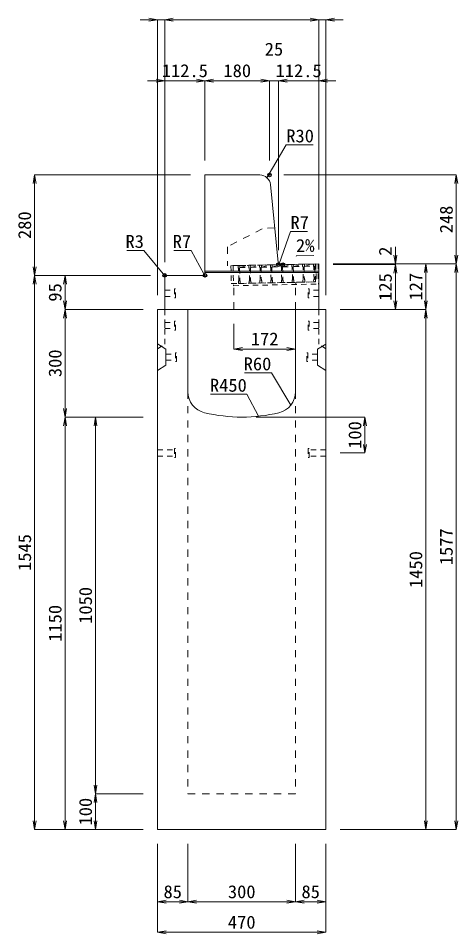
# Model space of a CAD drawing. Units: millimetres at full size; some dimension numbers follow another scale. Extents: x -18734 to 51600, y -18820 to 17820.
# Drawn here: x 13776 to 15003, y 12360 to 14912 of the extents above; entities that cross this region are included whole.
import ezdxf
from ezdxf.enums import TextEntityAlignment as Align

# ---------------------------------------------------------------- set-up
doc = ezdxf.new("R2010")
doc.units = ezdxf.units.MM
doc.header["$LTSCALE"] = 20
doc.header["$PDMODE"] = 32
doc.header["$PDSIZE"] = 10
doc.linetypes.add('USER1', pattern=[2, 1, -1])
doc.linetypes.add('USER2', pattern=[1.35, 0.75, -0.6])
for name, color, linetype, lineweight in [('インサート', 3, 'USER2', 9), ('グレーチング', 7, 'USER2', 5), ('受枠', 3, 'USER2', 9), ('寸法線', 7, 'Continuous', 13), ('引出線', 4, 'Continuous', 13), ('本体', 2, 'Continuous', 13), ('目地', 132, 'Continuous', 5)]:
    doc.layers.add(name, color=color, linetype=linetype, lineweight=lineweight)
doc.layers.add('作業エリア', color=11, linetype='Continuous')
doc.styles.add('ＭＳ 明朝', font='')
doc.styles.get('ＭＳ 明朝').set_extended_font_data('MS Mincho')

# ---------------------------------------------------------------- blocks, each defined once
blk = doc.blocks.new('open_arrow')
at = {"color": 0, "linetype": 'Continuous', "lineweight": -2}
blk.add_lwpolyline([(7.5, 1.25), (0, 0), (7.5, -1.25)], dxfattribs=at)

msp = doc.modelspace()

# ---------------------------------------------------------------- linework, layer by layer
at = {"layer": 'インサート'}
for p, q in [((14185, 14153.5), (14212, 14153.5)), ((14185, 14153.5), (14185, 14136.5)), ((14215, 14157.5), (14212, 14157.5)), ((14212, 14157.5), (14212, 14132.5)), ((14215, 14132.5), (14215, 14157.5)), ((14585, 14157.5), (14588, 14157.5)), ((14585, 14132.5), (14585, 14157.5)), ((14588, 14157.5), (14588, 14132.5)), ((14615, 14153.5), (14588, 14153.5)), ((14615, 14153.5), (14615, 14136.5)), ((14185, 14136.5), (14212, 14136.5)), ((14212, 14132.5), (14215, 14132.5)), ((14588, 14132.5), (14585, 14132.5)), ((14615, 14136.5), (14588, 14136.5)), ((14185, 14063.5), (14212, 14063.5)), ((14185, 14063.5), (14185, 14046.5)), ((14215, 14067.5), (14212, 14067.5)), ((14212, 14067.5), (14212, 14042.5)), ((14215, 14042.5), (14215, 14067.5)), ((14585, 14067.5), (14588, 14067.5)), ((14585, 14042.5), (14585, 14067.5)), ((14588, 14067.5), (14588, 14042.5)), ((14615, 14063.5), (14588, 14063.5)), ((14615, 14063.5), (14615, 14046.5)), ((14185, 14046.5), (14212, 14046.5)), ((14212, 14042.5), (14215, 14042.5)), ((14588, 14042.5), (14585, 14042.5)), ((14615, 14046.5), (14588, 14046.5)), ((14188.2, 13975.5), (14215.2, 13975.5)), ((14188.2, 13975.5), (14188.2, 13958.5)), ((14218.2, 13979.5), (14215.2, 13979.5)), ((14215.2, 13979.5), (14215.2, 13954.5)), ((14218.2, 13954.5), (14218.2, 13979.5)), ((14581.8, 13979.5), (14584.8, 13979.5)), ((14581.8, 13954.5), (14581.8, 13979.5)), ((14584.8, 13979.5), (14584.8, 13954.5)), ((14611.8, 13975.5), (14584.8, 13975.5)), ((14611.8, 13975.5), (14611.8, 13958.5)), ((14188.2, 13958.5), (14215.2, 13958.5)), ((14215.2, 13954.5), (14218.2, 13954.5)), ((14584.8, 13954.5), (14581.8, 13954.5)), ((14611.8, 13958.5), (14584.8, 13958.5)), ((14165, 13708.5), (14212, 13708.5)), ((14165, 13708.5), (14165, 13691.5)), ((14215, 13712.5), (14212, 13712.5)), ((14212, 13712.5), (14212, 13687.5)), ((14215, 13687.5), (14215, 13712.5)), ((14588, 13712.5), (14585, 13712.5)), ((14585, 13712.5), (14585, 13687.5)), ((14588, 13687.5), (14588, 13712.5)), ((14635, 13708.5), (14588, 13708.5)), ((14635, 13691.5), (14635, 13708.5)), ((14165, 13691.5), (14212, 13691.5)), ((14212, 13687.5), (14215, 13687.5)), ((14585, 13687.5), (14588, 13687.5)), ((14635, 13691.5), (14588, 13691.5))]:
    msp.add_line(p, q, dxfattribs=at)
at = {"layer": 'グレーチング'}
for p, q in [((14389.92, 14222.5), (14604.88, 14226.8)), ((14395.04, 14216.6), (14419.92, 14223.1)), ((14395.04, 14216.6), (14420.04, 14217.1)), ((14425.04, 14217.2), (14449.91, 14223.7)), ((14425.04, 14217.2), (14450.03, 14217.7)), ((14455.03, 14217.8), (14479.91, 14224.3)), ((14455.03, 14217.8), (14480.03, 14218.3)), ((14485.03, 14218.4), (14509.9, 14224.9)), ((14485.03, 14218.4), (14510.02, 14218.9)), ((14515.02, 14219), (14539.89, 14225.5)), ((14515.02, 14219), (14540.01, 14219.5)), ((14545.01, 14219.6), (14569.89, 14226.1)), ((14545.01, 14219.6), (14570.01, 14220.1)), ((14575.01, 14220.2), (14599.88, 14226.7)), ((14575.01, 14220.2), (14600, 14220.7)), ((14390.92, 14172.51), (14605.88, 14176.81))]:
    msp.add_line(p, q, dxfattribs=at)
for points in [[(14389.92, 14222.5), (14394.92, 14222.6), (14395.04, 14216.6), (14394.06, 14215.58), (14394.78, 14179.59), (14395.8, 14178.61), (14395.92, 14172.61), (14390.92, 14172.51), (14390.8, 14178.51), (14391.78, 14179.53), (14391.06, 14215.52), (14390.04, 14216.5)], [(14419.92, 14223.1), (14424.92, 14223.2), (14425.04, 14217.2), (14424.06, 14216.18), (14424.78, 14180.19), (14425.8, 14179.21), (14425.92, 14173.21), (14420.92, 14173.11), (14420.8, 14179.11), (14421.78, 14180.13), (14421.06, 14216.12), (14420.04, 14217.1)], [(14449.91, 14223.7), (14454.91, 14223.8), (14455.03, 14217.8), (14454.05, 14216.78), (14454.77, 14180.79), (14455.79, 14179.81), (14455.91, 14173.81), (14450.91, 14173.71), (14450.79, 14179.71), (14451.77, 14180.73), (14451.05, 14216.72), (14450.03, 14217.7)], [(14479.91, 14224.3), (14484.91, 14224.4), (14485.03, 14218.4), (14484.05, 14217.38), (14484.77, 14181.39), (14485.79, 14180.41), (14485.91, 14174.41), (14480.91, 14174.31), (14480.79, 14180.31), (14481.77, 14181.33), (14481.05, 14217.32), (14480.03, 14218.3)], [(14509.9, 14224.9), (14514.9, 14225), (14515.02, 14219), (14514.04, 14217.98), (14514.76, 14181.99), (14515.78, 14181.01), (14515.9, 14175.01), (14510.9, 14174.91), (14510.78, 14180.91), (14511.76, 14181.93), (14511.04, 14217.92), (14510.02, 14218.9)], [(14539.89, 14225.5), (14544.89, 14225.6), (14545.01, 14219.6), (14544.03, 14218.58), (14544.75, 14182.59), (14545.77, 14181.61), (14545.89, 14175.61), (14540.89, 14175.51), (14540.77, 14181.51), (14541.75, 14182.53), (14541.03, 14218.52), (14540.01, 14219.5)], [(14569.89, 14226.1), (14574.89, 14226.2), (14575.01, 14220.2), (14574.03, 14219.18), (14574.75, 14183.19), (14575.77, 14182.21), (14575.89, 14176.21), (14570.89, 14176.11), (14570.77, 14182.11), (14571.75, 14183.13), (14571.03, 14219.12), (14570.01, 14220.1)], [(14599.88, 14226.7), (14604.88, 14226.8), (14605, 14220.8), (14604.02, 14219.78), (14604.74, 14183.79), (14605.76, 14182.81), (14605.88, 14176.81), (14600.88, 14176.71), (14600.76, 14182.71), (14601.74, 14183.73), (14601.02, 14219.72), (14600, 14220.7)]]:
    msp.add_lwpolyline(points, close=True, dxfattribs=at)
at = {"layer": '作業エリア'}
for p in [(14477.5, 14475), (14502.5, 14225), (14515, 14225), (14185, 14195), (14297.5, 14195)]:
    msp.add_point(p, dxfattribs=at)
at = {"layer": '受枠'}
for p, q in [((14369.93, 14222.1), (14612.88, 14226.96)), ((14369.93, 14222.1), (14370.93, 14172.11)), ((14375.93, 14222.22), (14377.05, 14166.23)), ((14606.88, 14226.84), (14607.88, 14176.85)), ((14612.88, 14226.96), (14614, 14170.97)), ((14370.93, 14172.11), (14607.88, 14176.85)), ((14377.05, 14166.23), (14614, 14170.97)), ((14550.89, 14175.71), (14551.01, 14169.71))]:
    msp.add_line(p, q, dxfattribs=at)
at = {"layer": '寸法線'}
for p, q in [((14233, 14907.69), (14117, 14907.69)), ((14165, 14140), (14165, 14907.69)), ((14185, 14907.69), (14615, 14907.69)), ((14185, 14232), (14185, 14907.69)), ((14185, 14232), (14185, 14907.69)), ((14567, 14907.69), (14683, 14907.69)), ((14615, 14267), (14615, 14907.69)), ((14615, 14267), (14615, 14907.69)), ((14635, 14140), (14635, 14907.69)), ((14137, 14737.69), (14297.5, 14737.69)), ((14185, 14232), (14185, 14737.69)), ((14297.5, 14737.69), (14477.5, 14737.69)), ((14297.5, 14515), (14297.5, 14737.69)), ((14297.5, 14515), (14297.5, 14737.69)), ((14429.5, 14737.69), (14550.5, 14737.69)), ((14477.5, 14515), (14477.5, 14737.69)), ((14477.5, 14515), (14477.5, 14737.69)), ((14502.5, 14265), (14502.5, 14737.69)), ((14502.5, 14737.69), (14663, 14737.69)), ((14502.5, 14265), (14502.5, 14737.69)), ((14615, 14267), (14615, 14737.69)), ((13822.06, 14195), (13822.06, 14475)), ((14257.5, 14475), (13822.06, 14475)), ((14517.5, 14475), (14998.78, 14475)), ((14998.78, 14227), (14998.78, 14475)), ((14828.78, 14177), (14828.78, 14275)), ((14655, 14227), (14998.78, 14227)), ((14655, 14227), (14913.78, 14227)), ((14655, 14227), (14828.78, 14227)), ((14655, 14227), (14998.78, 14227)), ((14655, 14225), (14828.78, 14225)), ((14655, 14225), (14828.78, 14225)), ((14828.78, 14100), (14828.78, 14225)), ((14913.78, 14100), (14913.78, 14227)), ((14998.78, 14227), (14998.78, 12650)), ((13822.06, 12650), (13822.06, 14195)), ((14145, 14195), (13822.06, 14195)), ((14145, 14195), (13822.06, 14195)), ((13907.06, 14100), (13907.06, 14195)), ((14145, 14195), (13907.06, 14195)), ((13907.06, 14100), (13907.06, 13800)), ((14125, 14100), (13907.06, 14100)), ((14125, 14100), (13907.06, 14100)), ((14675, 14100), (14913.78, 14100)), ((14675, 14100), (14913.78, 14100)), ((14675, 14100), (14828.78, 14100)), ((14913.78, 14100), (14913.78, 12650)), ((14378, 14060), (14378, 13989.77)), ((14378, 13989.77), (14550, 13989.77)), ((14125, 13800), (13907.06, 13800)), ((13907.06, 12650), (13907.06, 13800)), ((14125, 13800), (13907.06, 13800)), ((13992.06, 13800), (13992.06, 12750)), ((14125, 13800), (13992.06, 13800)), ((14440, 13800), (14743.78, 13800)), ((14743.78, 13800), (14743.78, 13700)), ((14675, 13700), (14743.78, 13700)), ((14125, 12750), (13992.06, 12750)), ((13992.06, 12750), (13992.06, 12650)), ((14125, 12750), (13992.06, 12750)), ((14125, 12650), (13822.06, 12650)), ((14125, 12650), (13907.06, 12650)), ((14125, 12650), (13992.06, 12650)), ((14675, 12650), (14913.78, 12650)), ((14675, 12650), (14998.78, 12650)), ((14165, 12610), (14165, 12448.84)), ((14165, 12610), (14165, 12363.84)), ((14250, 12610), (14250, 12448.84)), ((14250, 12610), (14250, 12448.84)), ((14550, 12610), (14550, 12448.84)), ((14550, 12610), (14550, 12448.84)), ((14635, 12610), (14635, 12448.84)), ((14635, 12610), (14635, 12363.84)), ((14165, 12448.84), (14250, 12448.84)), ((14250, 12448.84), (14550, 12448.84)), ((14550, 12448.84), (14635, 12448.84)), ((14165, 12363.84), (14635, 12363.84))]:
    msp.add_line(p, q, dxfattribs=at)
at = {"layer": '引出線'}
for points in [[(14470.48, 14467.24), (14524.33, 14558.64), (14599, 14558.64)], [(14504.14, 14226.81), (14536.08, 14317.58), (14584.01, 14317.58)], [(14185.88, 14194.12), (14127.15, 14264.49), (14079.43, 14264.49)], [(14295.45, 14197.05), (14258.75, 14264.49), (14210.82, 14264.49)], [(14552.12, 14249.12), (14600.83, 14250.1), (14552.08, 14249.12)], [(14537.07, 13833.32), (14482.66, 13923.21), (14407.98, 13923.21)], [(14446.44, 13802.4), (14414.22, 13863.55), (14313.21, 13863.55)]]:
    msp.add_lwpolyline(points, dxfattribs=at)
at = {"layer": '本体'}
for p, q in [((14297.5, 14475), (14297.5, 14202)), ((14297.5, 14475), (14450.35, 14475)), ((14480.2, 14447.99), (14501.87, 14231.3)), ((14515, 14225), (14508.83, 14225)), ((14615, 14227), (14515, 14225)), ((14615, 14227), (14615, 14100)), ((14185, 14192), (14185, 14100)), ((14290.5, 14195), (14188, 14195)), ((14165, 14100), (14165, 12650)), ((14165, 14100), (14250, 14100)), ((14185, 14100), (14615, 14100)), ((14250, 14100), (14250, 13870.53)), ((14550, 14100), (14635, 14100)), ((14550, 14100), (14550, 13870.53)), ((14635, 14100), (14635, 12650)), ((14165, 12650), (14635, 12650))]:
    msp.add_line(p, q, dxfattribs=at)
at = {"layer": '本体', "linetype": 'USER1'}
for p, q in [((14457.5, 14325), (14360.5, 14275)), ((14492.2, 14328), (14457.5, 14325)), ((14360.5, 14275), (14360.5, 14221.91)), ((14515, 14225), (14360.5, 14221.91)), ((14378, 14100), (14378, 14172.25)), ((14550, 14100), (14550, 14175.69))]:
    msp.add_line(p, q, dxfattribs=at)
at = {"layer": '本体', "linetype": 'USER2', "lineweight": 9}
for p, q in [((14185, 14003), (14185, 14100)), ((14615, 14003), (14615, 14100)), ((14165, 13990.5), (14185, 14003)), ((14635, 13990.5), (14615, 14003))]:
    msp.add_line(p, q, dxfattribs=at)
at = {"layer": '本体', "lineweight": 9}
for p, q in [((14165, 14004), (14188.2, 13989.5)), ((14188.2, 13989.5), (14188.2, 13944.5)), ((14634.58, 14003.74), (14611.8, 13989.5)), ((14611.8, 13989.5), (14611.8, 13944.5)), ((14188.2, 13944.5), (14165, 13930)), ((14611.8, 13944.5), (14635, 13930))]:
    msp.add_line(p, q, dxfattribs=at)
at = {"layer": '本体', "linetype": 'USER1', "lineweight": 15}
for p, q in [((14250, 13870.53), (14250, 12750)), ((14550, 13870.53), (14550, 12750)), ((14250, 12750), (14550, 12750))]:
    msp.add_line(p, q, dxfattribs=at)
at = {"layer": '本体'}
for centre, radius, start, end in [((14450.35, 14445), 30, 5.71059, 90), ((14508.83, 14232), 7, 185.71059, 270), ((14188, 14192), 3, 90, 180), ((14290.5, 14202), 7, 270, 0), ((14310, 13870.53), 60, 180, 256.65764), ((14490, 13870.53), 60, 283.34236, 0), ((14400, 14250), 450, 256.65764, 283.34236)]:
    msp.add_arc(centre, radius, start, end, dxfattribs=at)
at = {"layer": '目地'}
for p, q in [((14615, 14207), (14297.5, 14207)), ((14615, 14203), (14297.5, 14203))]:
    msp.add_line(p, q, dxfattribs=at)

# ---------------------------------------------------------------- block references
at = {"layer": '寸法線', "xscale": 3.2, "yscale": 3.2}
for p, rotation in [((14165, 14907.69), 180), ((14615, 14907.69), 180), ((14615, 14907.69), 180), ((14185, 14737.69), 180), ((14297.5, 14737.69), 180), ((14477.5, 14737.69), 180), ((14477.5, 14737.69), 180), ((13822.06, 14475), 270), ((14998.78, 14475), 270), ((14828.78, 14227), 90), ((14998.78, 14227), 90), ((13822.06, 14195), 90), ((14828.78, 14225), 270), ((14828.78, 14225), 270), ((14913.78, 14227), 270), ((14998.78, 14227), 270), ((13822.06, 14195), 270), ((13907.06, 14195), 270), ((13907.06, 14100), 90), ((14828.78, 14100), 90), ((14913.78, 14100), 90), ((13907.06, 14100), 270), ((14913.78, 14100), 270), ((14550, 13989.77), 180), ((13907.06, 13800), 90), ((13907.06, 13800), 270), ((13992.06, 13800), 270), ((14743.78, 13800), 270), ((14743.78, 13700), 90), ((13992.06, 12750), 90), ((13992.06, 12750), 270), ((13822.06, 12650), 90), ((13907.06, 12650), 90), ((13992.06, 12650), 90), ((14913.78, 12650), 90), ((14998.78, 12650), 90), ((14250, 12448.84), 180), ((14550, 12448.84), 180), ((14635, 12448.84), 180), ((14635, 12363.84), 180)]:
    msp.add_blockref('open_arrow', p, dxfattribs=dict(at, rotation=rotation))
for p in [(14185, 14907.69), (14185, 14907.69), (14635, 14907.69), (14297.5, 14737.69), (14502.5, 14737.69), (14502.5, 14737.69), (14615, 14737.69), (14378, 13989.77), (14165, 12448.84), (14250, 12448.84), (14550, 12448.84), (14165, 12363.84)]:
    msp.add_blockref('open_arrow', p, dxfattribs=at)
at = {"layer": '引出線', "xscale": 0.0533, "yscale": 0.0533}
for p, rotation in [((14470.48, 14467.24), 59.5), ((14552.12, 14249.12), 1.1), ((14504.14, 14226.81), 70.6), ((14185.88, 14194.12), 129.8), ((14295.45, 14197.05), 118.6), ((14537.07, 13833.32), 121.2), ((14446.44, 13802.4), 117.8)]:
    msp.add_blockref('open_arrow', p, dxfattribs=dict(at, rotation=rotation))

# ---------------------------------------------------------------- texts
at = {"layer": '寸法線', "style": 'ＭＳ 明朝', "width": 1.05}
for s, p in [('25', (14490, 14825.69)), ('112.5', (14241.25, 14765.69)), ('180', (14387.5, 14765.69)), ('112.5', (14558.75, 14765.69)), ('172', (14464, 14017.77)), ('85', (14207.5, 12476.84)), ('300', (14400, 12476.84)), ('85', (14592.5, 12476.84)), ('470', (14400, 12391.84))]:
    msp.add_text(s, height=36.03, dxfattribs=at).set_placement(p, align=Align.MIDDLE_CENTER)
for s, p in [('280', (13794.06, 14335)), ('248', (14970.78, 14351)), ('2', (14800.78, 14262.59)), ('125', (14800.78, 14162.5)), ('127', (14885.78, 14163.5)), ('95', (13879.06, 14147.5)), ('300', (13879.06, 13950)), ('100', (14715.78, 13750)), ('1577', (14970.78, 13438.5)), ('1545', (13794.06, 13422.5)), ('1450', (14885.78, 13375)), ('1050', (13964.06, 13275)), ('1150', (13879.06, 13225)), ('100', (13964.06, 12700))]:
    msp.add_text(s, height=36.03, rotation=90, dxfattribs=at).set_placement(p, align=Align.MIDDLE_CENTER)
at = {"layer": '引出線', "style": 'ＭＳ 明朝', "width": 1.05}
for s, p in [('R30', (14524.33, 14601.84)), ('R7', (14536.08, 14360.78))]:
    msp.add_text(s, height=36.03, dxfattribs=at).set_placement(p, align=Align.TOP_LEFT)
for s, p in [('R3', (14127.15, 14307.69)), ('R7', (14258.75, 14307.69)), ('R60', (14482.66, 13966.41)), ('R450', (14414.22, 13906.75))]:
    msp.add_text(s, height=36.03, dxfattribs=at).set_placement(p, align=Align.TOP_RIGHT)
msp.add_text('2%', height=36.03, rotation=1.146, dxfattribs=at).set_placement((14551.15, 14296.02), align=Align.TOP_LEFT)

doc.saveas('drawing.dxf')
